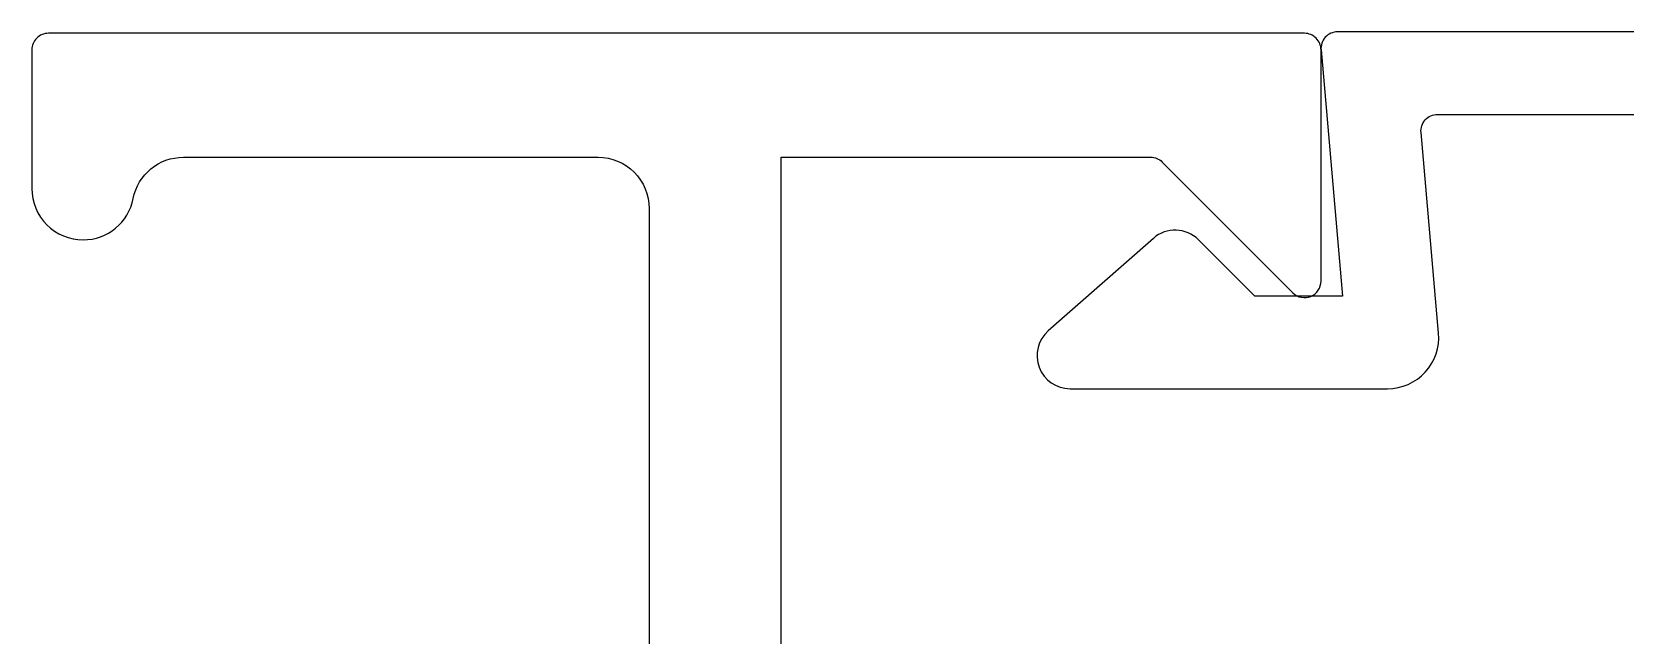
# Model space of a CAD drawing. Extents: x -26 to 91, y -47 to 75.
# Drawn here: x 38.194 to 39.16, y 55.799 to 56.164 of the extents above; entities that cross this region are included whole.
import ezdxf

# ---------------------------------------------------------------- set-up
doc = ezdxf.new("R2010")
doc.units = 0
doc.header["$MEASUREMENT"] = 0
doc.layers.get('0').update_dxf_attribs({"linetype": 'CONTINUOUS'})
doc.layers.add('FRAME', color=1, linetype='CONTINUOUS')

# ---------------------------------------------------------------- blocks, each defined once
blk = doc.blocks.new('3801 1 INCH GLASS STOP')
blk.add_lwpolyline([(3.18313, -0.66796), (-0.00087, -0.66796, -0.414214), (-0.01087, -0.65796), (-0.01087, -0.00996, -0.440011), (0, 0), (0.14913, -0.01305), (0.14913, 0.04004), (0.11499, 0.07418, -0.395486), (0.11411, 0.10153), (0.17011, 0.16524, -0.691708), (0.20513, 0.15204), (0.20513, -0.04033, -0.440011), (0.17143, -0.07121), (0.05, -0.06059, 0.440011), (0.03913, -0.07055), (0.03913, -0.59296, 0.414214), (0.04913, -0.60296), (1.52013, -0.60296, 0.414214)], format="xyb")
blk = doc.blocks.new('3805 BLOCK FRAME')
blk.add_lwpolyline([(-1.5865, 1), (-4.3375, 1), (-4.3375, 0.77628, 0.198912), (-4.33457, 0.76921), (-4.25543, 0.69007, -0.668179), (-4.2625, 0.673), (-4.4025, 0.673, -0.414214), (-4.4125, 0.683), (-4.4125, 1.444, -0.414214), (-4.4025, 1.454), (-4.3185, 1.454, -0.414214), (-4.2875, 1.423, -0.358249), (-4.3125, 1.39259, 0.358249), (-4.3375, 1.36217), (-4.3375, 1.111, 0.414214), (-4.3065, 1.08), (-4.01716, 1.08, 0.5024)], format="xyb")

msp = doc.modelspace()

# ---------------------------------------------------------------- block references
at = {"layer": 'FRAME', "xscale": -1, "rotation": 90}
for name, p in [('3805 BLOCK FRAME', (39.64849, 51.75082)), ('3801 1 INCH GLASS STOP', (38.97549, 56.15332))]:
    msp.add_blockref(name, p, dxfattribs=at)

doc.saveas('drawing.dxf')
